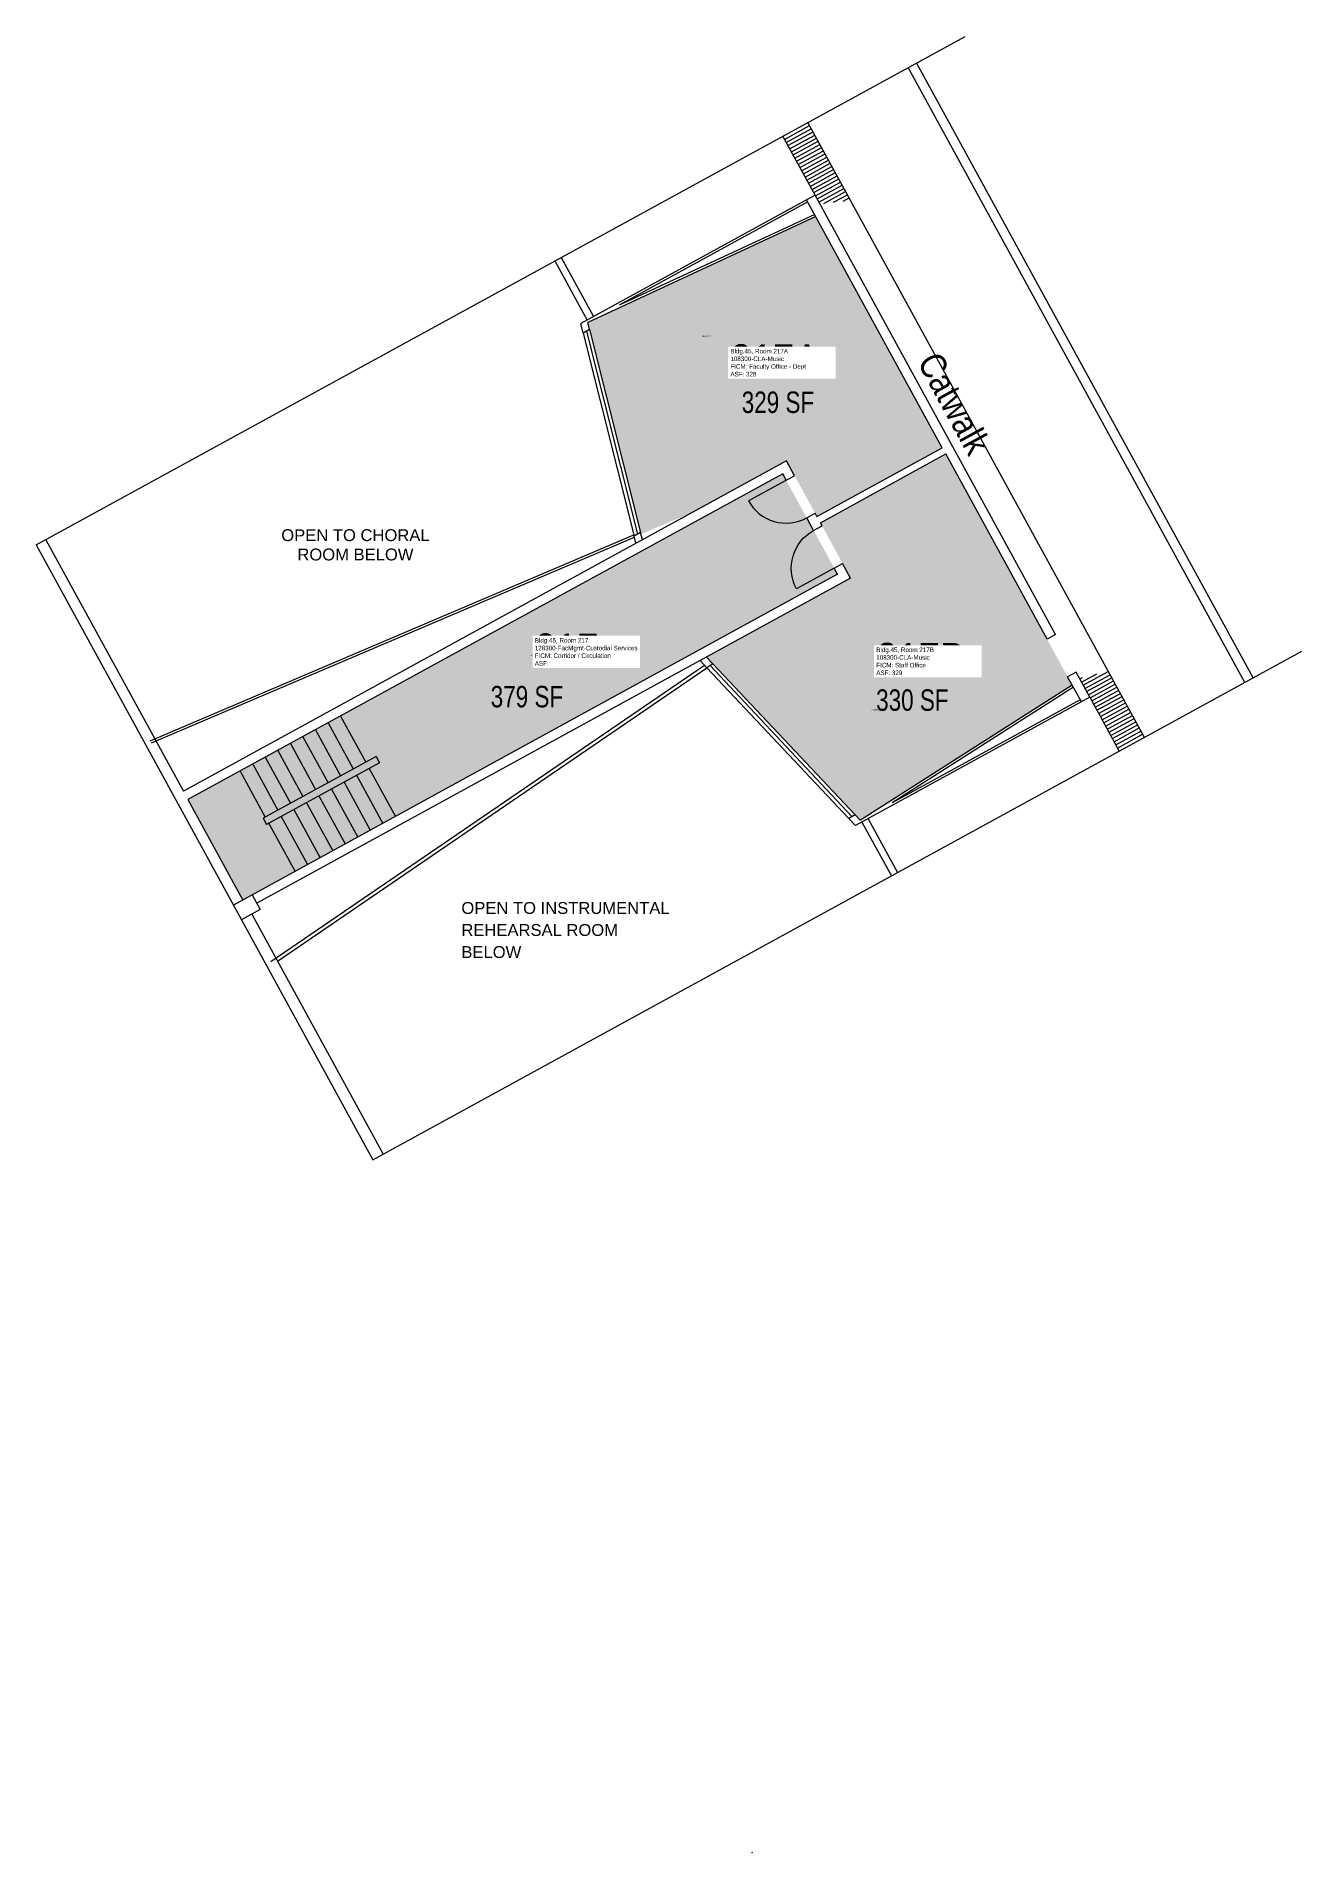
# Model space of a CAD drawing. Header units: inches. Extents: x 69223029 to 69224091, y 27667487 to 27669010.
import ezdxf
from ezdxf.enums import TextEntityAlignment as Align

# ---------------------------------------------------------------- set-up
doc = ezdxf.new("R2010")
doc.units = ezdxf.units.IN
doc.header["$LTSCALE"] = 10
doc.header["$MEASUREMENT"] = 0
for name, color, linetype in [('A-DOOR', 2, 'CONTINUOUS'), ('A-FLOR', 3, 'CONTINUOUS'), ('A-GLAZ', 1, 'CONTINUOUS'), ('A-IDEN-RNUM', 7, 'CONTINUOUS'), ('A-IDEN-SNUM', 4, 'CONTINUOUS'), ('A-IDEN-TEXT', 4, 'CONTINUOUS'), ('A-IDEN-VNUM', 4, 'CONTINUOUS'), ('A-WALL', 5, 'CONTINUOUS'), ('AREA-TEXT', 3, 'CONTINUOUS'), ('Rooms-Category-Color', 7, 'CONTINUOUS'), ('Rooms-College-Color', 7, 'CONTINUOUS'), ('Rooms-Department-Color', 7, 'CONTINUOUS'), ('Rooms-Division-Color', 7, 'CONTINUOUS'), ('Rooms-Information', 7, 'CONTINUOUS')]:
    doc.layers.add(name, color=color, linetype=linetype)
doc.styles.add('CP_AREA', font='arial.ttf', dxfattribs={"height": 15})
doc.styles.add('CP_ROOMSNUMBER', font='arial.ttf', dxfattribs={"height": 1})
doc.styles.add('CP_ROOMVNUMBER', font='arial.ttf', dxfattribs={"width": 0.85, "height": 0.075})

# ---------------------------------------------------------------- blocks, each defined once
blk = doc.blocks.new('DOOR')
at = {"layer": 'A-DOOR', "const_width": 0.0833}
blk.add_lwpolyline([(0, 0), (0, 3)], dxfattribs=at)
at = {"layer": 'A-DOOR'}
blk.add_arc((0, 0), 3, 90, 180, dxfattribs=at)

msp = doc.modelspace()

# ---------------------------------------------------------------- hatches: boundary and pattern name
at = {"layer": 'Rooms-Category-Color', "true_color": 0xfa9ba3}
for points in [[(69223658.8, 27668654.3), (69223665.6, 27668641.9), (69223684.3, 27668607.7), (69223789.5, 27668665.4), (69223683.4, 27668859.2), (69223492.1, 27668770.4), (69223493.6, 27668764.4), (69223536.4, 27668594.2), (69223536.7, 27668592.8), (69223579.8, 27668611.1)], [(69223591.7, 27668489.8), (69223597, 27668484.1), (69223716.4, 27668357.4), (69223720.7, 27668352.9), (69223898.5, 27668466.2), (69223792.4, 27668660.1), (69223687.2, 27668602.5), (69223712.6, 27668556)]]:
    msp.add_hatch(color=241, dxfattribs=at).paths.add_polyline_path(points)
at = {"layer": 'Rooms-Category-Color', "true_color": 0xadadad}
msp.add_hatch(color=253, dxfattribs=at).paths.add_polyline_path([(69223701.7, 27668559.2), (69223658.5, 27668638.1), (69223655.6, 27668643.4), (69223156.5, 27668370.2), (69223202.6, 27668286)])
at = {"layer": 'Rooms-College-Color', "true_color": 0xb2d6e9}
for points in [[(69223658.8, 27668654.3), (69223665.6, 27668641.9), (69223684.3, 27668607.7), (69223789.5, 27668665.4), (69223683.4, 27668859.2), (69223492.1, 27668770.4), (69223493.6, 27668764.4), (69223536.4, 27668594.2), (69223536.7, 27668592.8), (69223579.8, 27668611.1)], [(69223591.7, 27668489.8), (69223597, 27668484.1), (69223716.4, 27668357.4), (69223720.7, 27668352.9), (69223898.5, 27668466.2), (69223792.4, 27668660.1), (69223687.2, 27668602.5), (69223712.6, 27668556)]]:
    msp.add_hatch(color=254, dxfattribs=at).paths.add_polyline_path(points)
at = {"layer": 'Rooms-College-Color', "true_color": 0xadadad}
msp.add_hatch(color=253, dxfattribs=at).paths.add_polyline_path([(69223701.7, 27668559.2), (69223658.5, 27668638.1), (69223655.6, 27668643.4), (69223156.5, 27668370.2), (69223202.6, 27668286)])
at = {"layer": 'Rooms-Department-Color', "true_color": 0xb2d6e9}
for points in [[(69223658.8, 27668654.3), (69223665.6, 27668641.9), (69223684.3, 27668607.7), (69223789.5, 27668665.4), (69223683.4, 27668859.2), (69223492.1, 27668770.4), (69223493.6, 27668764.4), (69223536.4, 27668594.2), (69223536.7, 27668592.8), (69223579.8, 27668611.1)], [(69223591.7, 27668489.8), (69223597, 27668484.1), (69223716.4, 27668357.4), (69223720.7, 27668352.9), (69223898.5, 27668466.2), (69223792.4, 27668660.1), (69223687.2, 27668602.5), (69223712.6, 27668556)]]:
    msp.add_hatch(color=254, dxfattribs=at).paths.add_polyline_path(points)
at = {"layer": 'Rooms-Department-Color', "true_color": 0xacacac}
msp.add_hatch(color=253, dxfattribs=at).paths.add_polyline_path([(69223701.7, 27668559.2), (69223658.5, 27668638.1), (69223655.6, 27668643.4), (69223156.5, 27668370.2), (69223202.6, 27668286)])
at = {"layer": 'Rooms-Division-Color', "true_color": 0xb2d6e9}
for points in [[(69223658.8, 27668654.3), (69223665.6, 27668641.9), (69223684.3, 27668607.7), (69223789.5, 27668665.4), (69223683.4, 27668859.2), (69223492.1, 27668770.4), (69223493.6, 27668764.4), (69223536.4, 27668594.2), (69223536.7, 27668592.8), (69223579.8, 27668611.1)], [(69223591.7, 27668489.8), (69223597, 27668484.1), (69223716.4, 27668357.4), (69223720.7, 27668352.9), (69223898.5, 27668466.2), (69223792.4, 27668660.1), (69223687.2, 27668602.5), (69223712.6, 27668556)]]:
    msp.add_hatch(color=254, dxfattribs=at).paths.add_polyline_path(points)
at = {"layer": 'Rooms-Division-Color', "true_color": 0xadadad}
msp.add_hatch(color=253, dxfattribs=at).paths.add_polyline_path([(69223701.7, 27668559.2), (69223658.5, 27668638.1), (69223655.6, 27668643.4), (69223156.5, 27668370.2), (69223202.6, 27668286)])

# ---------------------------------------------------------------- linework, layer by layer
at = {"layer": 'A-FLOR'}
for p, q in [((69223029.3, 27668583.8), (69223808.7, 27669010.4)), ((69223657.1, 27668924), (69223678.2, 27668935.5)), ((69223658.6, 27668921.4), (69223679.6, 27668932.9)), ((69223959.1, 27668422.4), (69223676.7, 27668938.2)), ((69223682.8, 27668877.1), (69223655.7, 27668926.6)), ((69223660, 27668918.8), (69223681.1, 27668930.3)), ((69223661.4, 27668916.1), (69223682.5, 27668927.6)), ((69223662.9, 27668913.5), (69223683.9, 27668925)), ((69223664.3, 27668910.9), (69223685.4, 27668922.4)), ((69223665.8, 27668908.2), (69223686.8, 27668919.7)), ((69223667.2, 27668905.6), (69223688.3, 27668917.1)), ((69223668.6, 27668903), (69223689.7, 27668914.5)), ((69223670.1, 27668900.3), (69223691.1, 27668911.9)), ((69223671.5, 27668897.7), (69223692.6, 27668909.2)), ((69223673, 27668895.1), (69223694, 27668906.6)), ((69223674.4, 27668892.4), (69223695.5, 27668904)), ((69223675.8, 27668889.8), (69223696.9, 27668901.3)), ((69223677.3, 27668887.2), (69223698.3, 27668898.7)), ((69223678.7, 27668884.5), (69223699.8, 27668896.1)), ((69223680.2, 27668881.9), (69223701.2, 27668893.4)), ((69223681.6, 27668879.3), (69223702.7, 27668890.8)), ((69223683.1, 27668876.6), (69223704.1, 27668888.2)), ((69223684.5, 27668874), (69223705.5, 27668885.5)), ((69223685.9, 27668871.4), (69223707, 27668882.9)), ((69223690.2, 27668870.3), (69223708.4, 27668880.3)), ((69223698.2, 27668871.3), (69223709.9, 27668877.6)), ((69223706.2, 27668872.2), (69223711.3, 27668875)), ((69223311.7, 27668068), (69224091.1, 27668494.6)), ((69223906.3, 27668468.8), (69223919.2, 27668475.8)), ((69223907.8, 27668466.1), (69223928.8, 27668477.6)), ((69223909.2, 27668463.5), (69223930.3, 27668475)), ((69223904.9, 27668471.4), (69223907.1, 27668472.6)), ((69223910.6, 27668460.9), (69223931.7, 27668472.4)), ((69223912.1, 27668458.2), (69223933.1, 27668469.8)), ((69223913.5, 27668455.6), (69223934.6, 27668467.1)), ((69223915, 27668453), (69223936, 27668464.5)), ((69223916.4, 27668450.3), (69223937.5, 27668461.9)), ((69223913.3, 27668456.1), (69223938, 27668410.9)), ((69223917.8, 27668447.7), (69223938.9, 27668459.2)), ((69223919.3, 27668445.1), (69223940.3, 27668456.6)), ((69223920.7, 27668442.4), (69223941.8, 27668454)), ((69223922.2, 27668439.8), (69223943.2, 27668451.3)), ((69223923.6, 27668437.2), (69223944.7, 27668448.7)), ((69223925, 27668434.5), (69223946.1, 27668446.1)), ((69223274.1, 27668434.6), (69223295.2, 27668395.9)), ((69223284.6, 27668440.3), (69223305.7, 27668401.7)), ((69223926.5, 27668431.9), (69223947.5, 27668443.4)), ((69223927.9, 27668429.3), (69223949, 27668440.8)), ((69223929.4, 27668426.7), (69223950.4, 27668438.2)), ((69223930.8, 27668424), (69223951.9, 27668435.5)), ((69223932.3, 27668421.4), (69223953.3, 27668432.9)), ((69223933.7, 27668418.8), (69223954.7, 27668430.3)), ((69223242.5, 27668417.3), (69223263.6, 27668378.6)), ((69223253, 27668423), (69223274.2, 27668384.4)), ((69223263.5, 27668428.8), (69223284.7, 27668390.2)), ((69223935.1, 27668416.1), (69223956.2, 27668427.6)), ((69223936.6, 27668413.5), (69223957.6, 27668425)), ((69223210.9, 27668400), (69223232, 27668361.4)), ((69223221.4, 27668405.7), (69223242.6, 27668367.1)), ((69223232, 27668411.5), (69223253.1, 27668372.9)), ((69223200.4, 27668394.2), (69223221.5, 27668355.6)), ((69223287.6, 27668384.9), (69223309.6, 27668344.6)), ((69223298.1, 27668390.7), (69223320.2, 27668350.3)), ((69223308.6, 27668396.4), (69223330.7, 27668356.1)), ((69223266.5, 27668373.4), (69223288.6, 27668333.1)), ((69223277, 27668379.1), (69223299.1, 27668338.8)), ((69223234.9, 27668356.1), (69223257, 27668315.8)), ((69223245.5, 27668361.9), (69223267.5, 27668321.5)), ((69223256, 27668367.6), (69223278, 27668327.3)), ((69223224.4, 27668350.3), (69223246.5, 27668310))]:
    msp.add_line(p, q, dxfattribs=at)
at = {"layer": 'A-GLAZ'}
for p, q in [((69223493.6, 27668764.4), (69223536.4, 27668594.2)), ((69223488.2, 27668761.4), (69223531, 27668591.2)), ((69223491, 27668763), (69223533.9, 27668592.8)), ((69223711, 27668354.4), (69223592, 27668480.7)), ((69223713.7, 27668356), (69223594.4, 27668482.9)), ((69223716.4, 27668357.4), (69223597, 27668484.1))]:
    msp.add_line(p, q, dxfattribs=at)
at = {"layer": 'A-WALL'}
for p, q in [((69224043.3, 27668468.5), (69223760.9, 27668984.3)), ((69224050.3, 27668472.3), (69223768, 27668988.1)), ((69223682.8, 27668877.1), (69223486.2, 27668769.5)), ((69223676.7, 27668871.5), (69223518.5, 27668784.9)), ((69223789.5, 27668665.4), (69223675.7, 27668873.2)), ((69223884.5, 27668508.7), (69223682.8, 27668877.1)), ((69223683.4, 27668859.2), (69223492.1, 27668770.4)), ((69223682.5, 27668861), (69223518.5, 27668784.9)), ((69223488.2, 27668761.4), (69223486.2, 27668769.5)), ((69223493.6, 27668764.4), (69223488.2, 27668761.4)), ((69223493.6, 27668764.4), (69223492.1, 27668770.4)), ((69223684.3, 27668607.7), (69223789.5, 27668665.4)), ((69223687.2, 27668602.5), (69223792.4, 27668660.1)), ((69223877.4, 27668504.8), (69223792.4, 27668660.1)), ((69223658.8, 27668654.3), (69223152.7, 27668377.3)), ((69223655.6, 27668643.4), (69223156.5, 27668370.2)), ((69223658.5, 27668638.1), (69223655.6, 27668643.4)), ((69223665.6, 27668641.9), (69223658.8, 27668654.3)), ((69223658.5, 27668638.1), (69223665.6, 27668641.9)), ((69223675.8, 27668606.5), (69223682.8, 27668610.4)), ((69223681.5, 27668596), (69223675.8, 27668606.5)), ((69223681.5, 27668596), (69223688.6, 27668599.8)), ((69223684.3, 27668607.7), (69223682.8, 27668610.4)), ((69223688.6, 27668599.8), (69223687.2, 27668602.5)), ((69223029.3, 27668583.8), (69223201.4, 27668269.4)), ((69223037.2, 27668588.1), (69223152.7, 27668377.3)), ((69223124.9, 27668419.6), (69223530.7, 27668592.3)), ((69223125.9, 27668417.8), (69223531.2, 27668590.4)), ((69223536.4, 27668594.2), (69223531, 27668591.2)), ((69223532.5, 27668585.2), (69223531, 27668591.2)), ((69223537.9, 27668588.2), (69223536.4, 27668594.2)), ((69223698.8, 27668564.4), (69223705.9, 27668568.3)), ((69223712.6, 27668556), (69223705.9, 27668568.3)), ((69223701.7, 27668559.2), (69223194.7, 27668281.7)), ((69223712.6, 27668556), (69223214.4, 27668283.3)), ((69223701.7, 27668559.2), (69223698.8, 27668564.4)), ((69223884.5, 27668508.7), (69223877.4, 27668504.8)), ((69223226.2, 27668234.5), (69223589.9, 27668482.9)), ((69223231.8, 27668234.7), (69223592, 27668480.7)), ((69223586.3, 27668486.8), (69223592, 27668480.7)), ((69223591.8, 27668489.7), (69223597, 27668484.1)), ((69223597, 27668484.1), (69223592, 27668480.7)), ((69223901.7, 27668477.1), (69223894.7, 27668473.3)), ((69223913.3, 27668456.1), (69223901.7, 27668477.1)), ((69223898.5, 27668466.2), (69223721, 27668353.1)), ((69223899.5, 27668464.5), (69223747.4, 27668367.6)), ((69223906.2, 27668452.2), (69223894.7, 27668473.3)), ((69223913.3, 27668456.1), (69223716.6, 27668348.4)), ((69223905.3, 27668454), (69223747.4, 27668367.6)), ((69223314.5, 27668406.5), (69223219.8, 27668354.6)), ((69223317.4, 27668401.2), (69223222.6, 27668349.4)), ((69223314.5, 27668406.5), (69223317.4, 27668401.2)), ((69223156.5, 27668370.2), (69223202.6, 27668286)), ((69223219.8, 27668354.6), (69223222.6, 27668349.4)), ((69223716.4, 27668357.4), (69223711, 27668354.4)), ((69223711, 27668354.4), (69223716.6, 27668348.4)), ((69223716.4, 27668357.4), (69223720.6, 27668352.9)), ((69223217.2, 27668278), (69223201.4, 27668269.4)), ((69223210.5, 27668290.3), (69223217.2, 27668278)), ((69223201.4, 27668269.4), (69223311.7, 27668068)), ((69223210.2, 27668274.2), (69223320.4, 27668072.8)), ((69223629.7, 27667487), (69223630.6, 27667487.4)), ((69223629.7, 27667487), (69223630.6, 27667487.4))]:
    msp.add_line(p, q, dxfattribs=at)
at = {"layer": 'A-WALL', "linetype": 'Continuous'}
for p, q in [((69223464.4, 27668822), (69223491.5, 27668772.4)), ((69223469.7, 27668824.8), (69223496.8, 27668775.3)), ((69223727.3, 27668354.2), (69223752, 27668309)), ((69223722, 27668351.4), (69223746.8, 27668306.2))]:
    msp.add_line(p, q, dxfattribs=at)

# ---------------------------------------------------------------- block references
at = {"layer": 'A-FLOR', "yscale": 12, "zscale": 12}
for p, xscale, rotation in [((69223658.5, 27668638.1), 12, 118.6956120039704), ((69223698.8, 27668564.4), -12, 118.695612110692)]:
    msp.add_blockref('DOOR', p, dxfattribs=dict(at, xscale=xscale, rotation=rotation))

# ---------------------------------------------------------------- texts
at = {"layer": 'A-IDEN-RNUM', "style": 'CP_ROOMSNUMBER'}
for s, p in [('0217-A0', (69223588.2, 27668758.4)), ('0217-00', (69223444.2, 27668490.9)), ('0217-B0', (69223730.2, 27668445))]:
    msp.add_text(s, height=1, dxfattribs=at).set_placement(p)
at = {"layer": 'A-IDEN-SNUM', "style": 'CP_ROOMSNUMBER'}
for s, p in [('04500217A0', (69223588.2, 27668758.4)), ('0450021700', (69223444.2, 27668490.9)), ('04500217B0', (69223730.2, 27668445))]:
    msp.add_text(s, height=1, dxfattribs=at).set_placement(p)
at = {"layer": 'A-IDEN-TEXT', "style": 'CP_ROOMVNUMBER', "width": 0.85}
msp.add_text('Catwalk', height=21.6, rotation=298.6956, dxfattribs=at).set_placement((69223768.1, 27668737.3))
at = {"layer": 'A-IDEN-TEXT', "char_height": 9.96, "style": 'CP_ROOMSNUMBER'}
for s, insert, width, attachment_point, line_spacing_factor in [('OPEN TO CHORAL ROOM BELOW', (69223297.1, 27668597), 125.095, 2, 0.976386), ('OPEN TO INSTRUMENTAL REHEARSAL ROOM BELOW', (69223386, 27668284.3), 177.472, 1, 1.113092)]:
    msp.add_mtext(s, dxfattribs=dict(at, insert=insert, width=width, attachment_point=attachment_point, line_spacing_factor=line_spacing_factor))
at = {"layer": 'A-IDEN-VNUM', "style": 'CP_ROOMVNUMBER', "width": 0.85}
for s, p in [('217A', (69223611.7, 27668725.1)), ('217', (69223447.6, 27668482.5)), ('217B', (69223734.1, 27668474.6))]:
    msp.add_text(s, height=27, dxfattribs=at).set_placement(p)
at = {"layer": 'AREA-TEXT', "style": 'CP_AREA', "width": 0.75}
for s, p in [('329 SF', (69223651.6, 27668703.5)), ('379 SF', (69223441, 27668456.6)), ('330 SF', (69223764.4, 27668453.7))]:
    msp.add_text(s, height=18, dxfattribs=at).set_placement(p, align=Align.MIDDLE_CENTER)

# ---------------------------------------------------------------- next in the draw order: texts
at = {"layer": 'Rooms-Information', "char_height": 3.857, "width": 86.4, "attachment_point": 7, "style": 'CP_ROOMVNUMBER', "bg_fill": 3, "box_fill_scale": 1.5, "bg_fill_color": 256, "bg_fill_true_color": 13158600, "bg_fill_transparency": 0}
for s, insert in [('Bldg.45, Room 217A^M^J108300-CLA-Music^M^JFICM: Faculty Office - Dept^M^JASF: 328', (69223611.7, 27668725.1)), ('Bldg.45, Room 217^M^J128300-FacMgmt-Custodial Services^M^JFICM: Corridor / Circulation^M^JASF: ', (69223447.6, 27668482.5)), ('Bldg.45, Room 217B^M^J108300-CLA-Music^M^JFICM: Staff Office^M^JASF: 329', (69223734.1, 27668474.6))]:
    msp.add_mtext(s, dxfattribs=dict(at, insert=insert))

doc.saveas('drawing.dxf')
